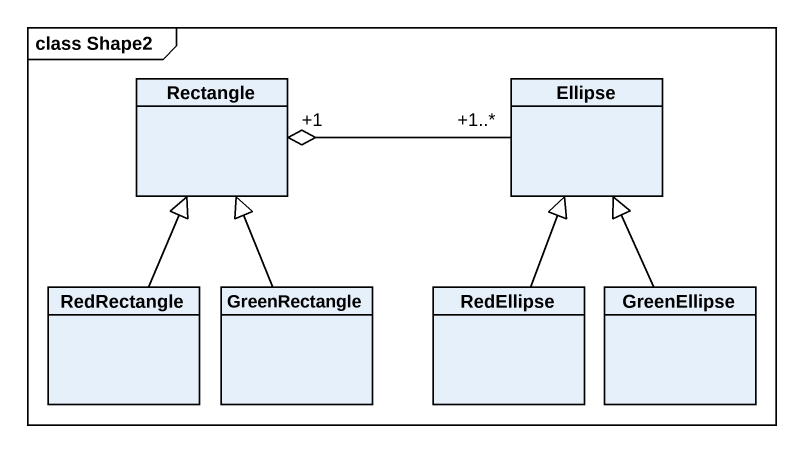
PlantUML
@startuml
mainframe class Shape2
hide circle
hide empty members
class "Rectangle" as Rectangle_
class Ellipse
class RedRectangle
class GreenRectangle
class RedEllipse
class GreenEllipse
Ellipse "+1..*" -left-o "+1" Rectangle_
RedRectangle -up-|> Rectangle_
GreenRectangle -up-|> Rectangle_
RedEllipse -up-|> Ellipse
GreenEllipse -up-|> Ellipse
@enduml
